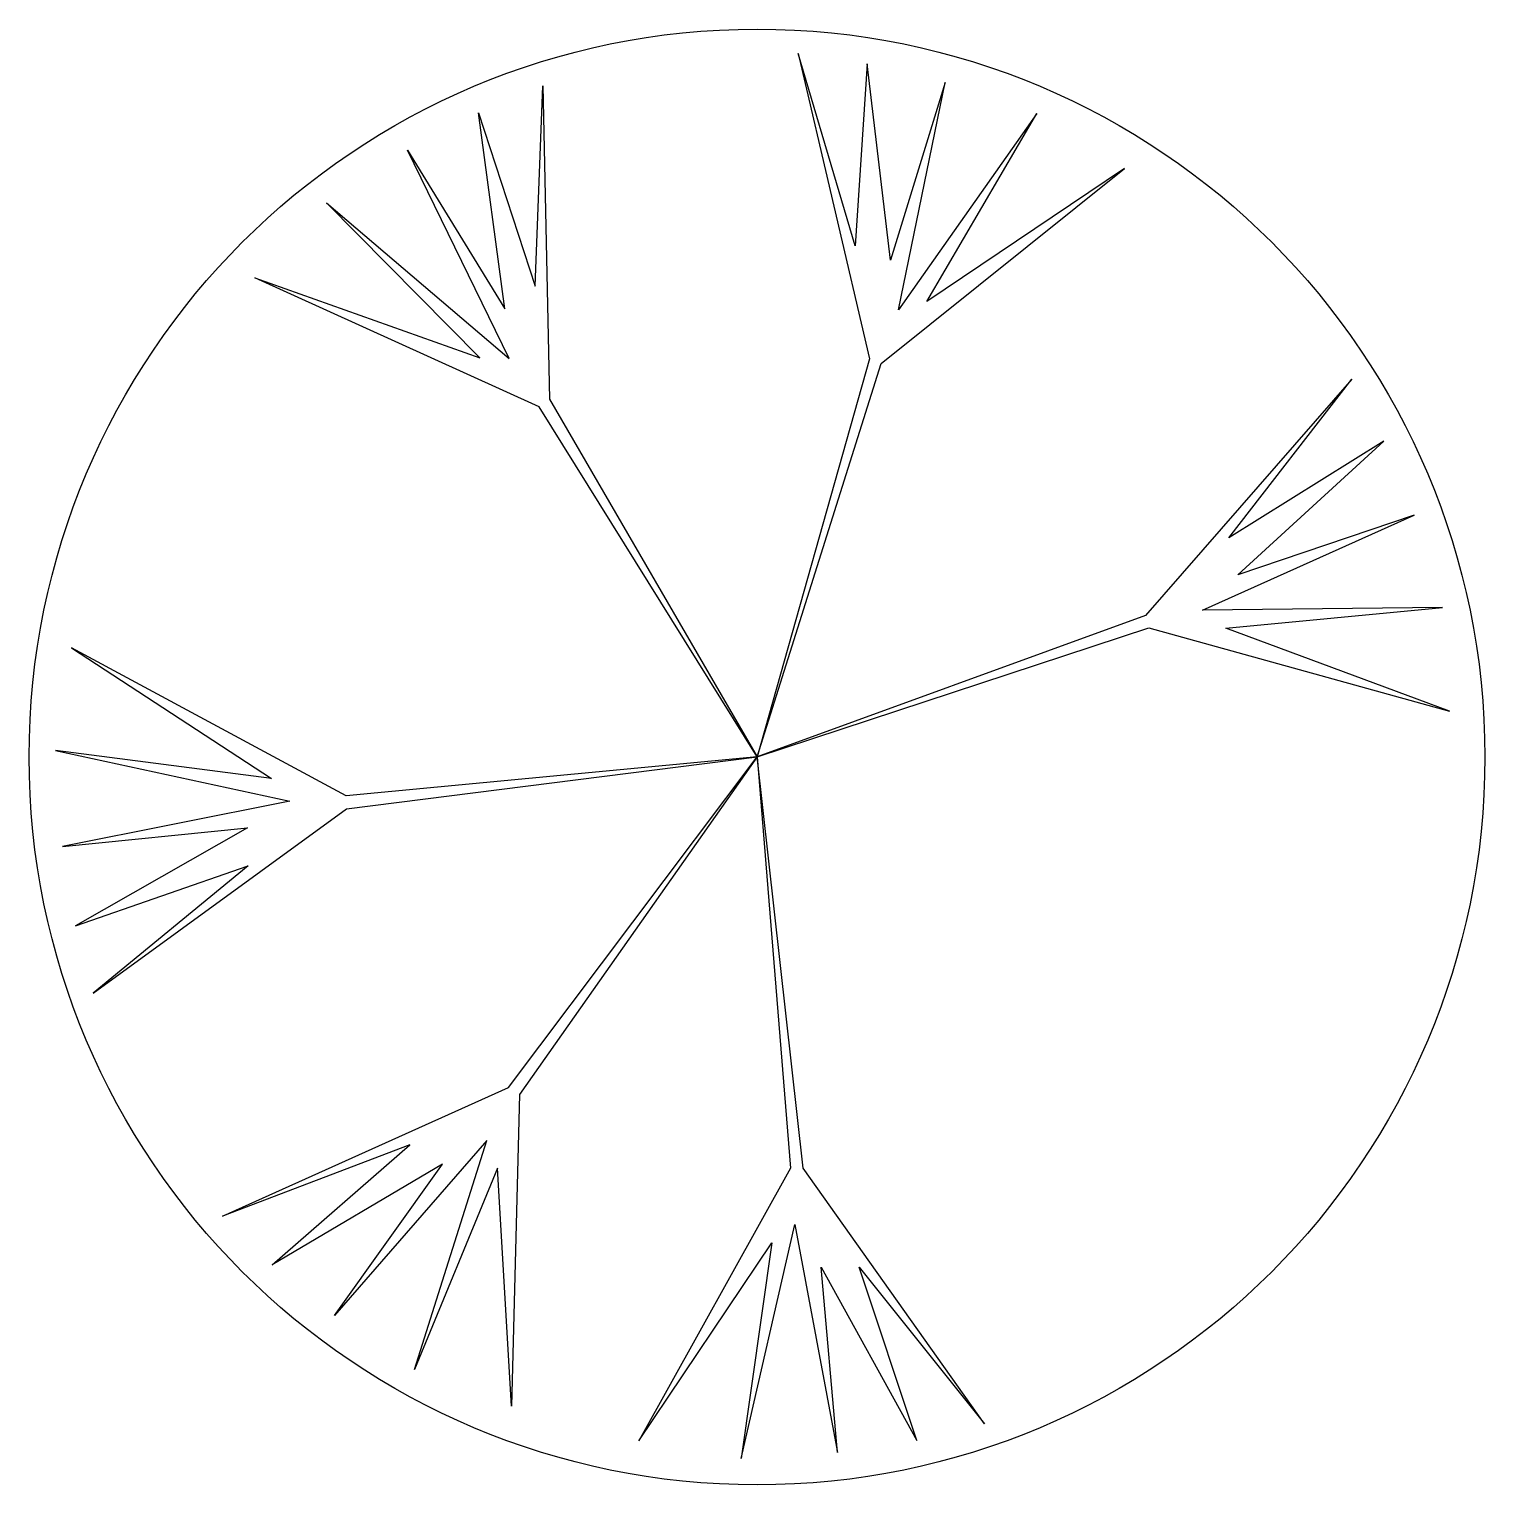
# Model space of a CAD drawing. Extents: x -1 to 1, y -1 to 1.
import ezdxf

# ---------------------------------------------------------------- set-up
doc = ezdxf.new("R2010")
doc.units = 0
doc.header["$LTSCALE"] = 0.01
doc.header["$MEASUREMENT"] = 0
doc.layers.get('0').update_dxf_attribs({"lineweight": 20})

msp = doc.modelspace()

# ---------------------------------------------------------------- linework, layer by layer
at = {"color": 0, "linetype": 'ByBlock', "lineweight": -2, "flags": 128}
for points in [[(0.0567, 0.9651), (0.1543, 0.5462), (0, 0), (0.1706, 0.5399), (0.5045, 0.8077), (0.2329, 0.6251), (0.3838, 0.8831), (0.1942, 0.6138), (0.2583, 0.9255), (0.183, 0.6816), (0.1513, 0.9513), (0.1348, 0.7012), (0.0567, 0.9651)], [(-0.2941, 0.921), (-0.2848, 0.4909), (0, 0), (-0.2991, 0.4807), (-0.6889, 0.6575), (-0.3805, 0.5479), (-0.5906, 0.7605), (-0.3402, 0.5466), (-0.4796, 0.8326), (-0.3462, 0.615), (-0.3823, 0.8841), (-0.3043, 0.646), (-0.2941, 0.921)], [(0.8161, 0.5184), (0.5333, 0.1942), (0, 0), (0.5377, 0.1773), (0.9502, 0.063), (0.6432, 0.1766), (0.9408, 0.2051), (0.6115, 0.2014), (0.9018, 0.3317), (0.6599, 0.2501), (0.8602, 0.4336), (0.6476, 0.3007), (0.8161, 0.5184)], [(-0.9108, -0.3241), (-0.5631, -0.0709), (0, 0), (-0.5637, -0.0534), (-0.9405, 0.1496), (-0.6664, -0.0293), (-0.9628, 0.0091), (-0.641, -0.0605), (-0.9529, -0.123), (-0.699, -0.0973), (-0.935, -0.2316), (-0.6983, -0.1493), (-0.9108, -0.3241)], [(-0.7334, -0.6299), (-0.341, -0.4537), (0, 0), (-0.3261, -0.4629), (-0.3368, -0.8907), (-0.3561, -0.564), (-0.47, -0.8404), (-0.3707, -0.5264), (-0.5797, -0.7663), (-0.4314, -0.5586), (-0.6651, -0.6968), (-0.4762, -0.5321), (-0.7334, -0.6299)], [(0.3121, -0.915), (0.0635, -0.564), (0, 0), (0.046, -0.5643), (-0.162, -0.9384), (0.0205, -0.6667), (-0.0217, -0.9626), (0.0521, -0.6417), (0.1105, -0.9545), (0.0881, -0.7002), (0.2193, -0.9379), (0.1401, -0.7002), (0.3121, -0.915)]]:
    msp.add_lwpolyline(points, dxfattribs=at)
at = {"color": 0, "linetype": 'ByBlock', "lineweight": -2}
msp.add_circle((0, 0), 0.9988, dxfattribs=at)

doc.saveas('drawing.dxf')
